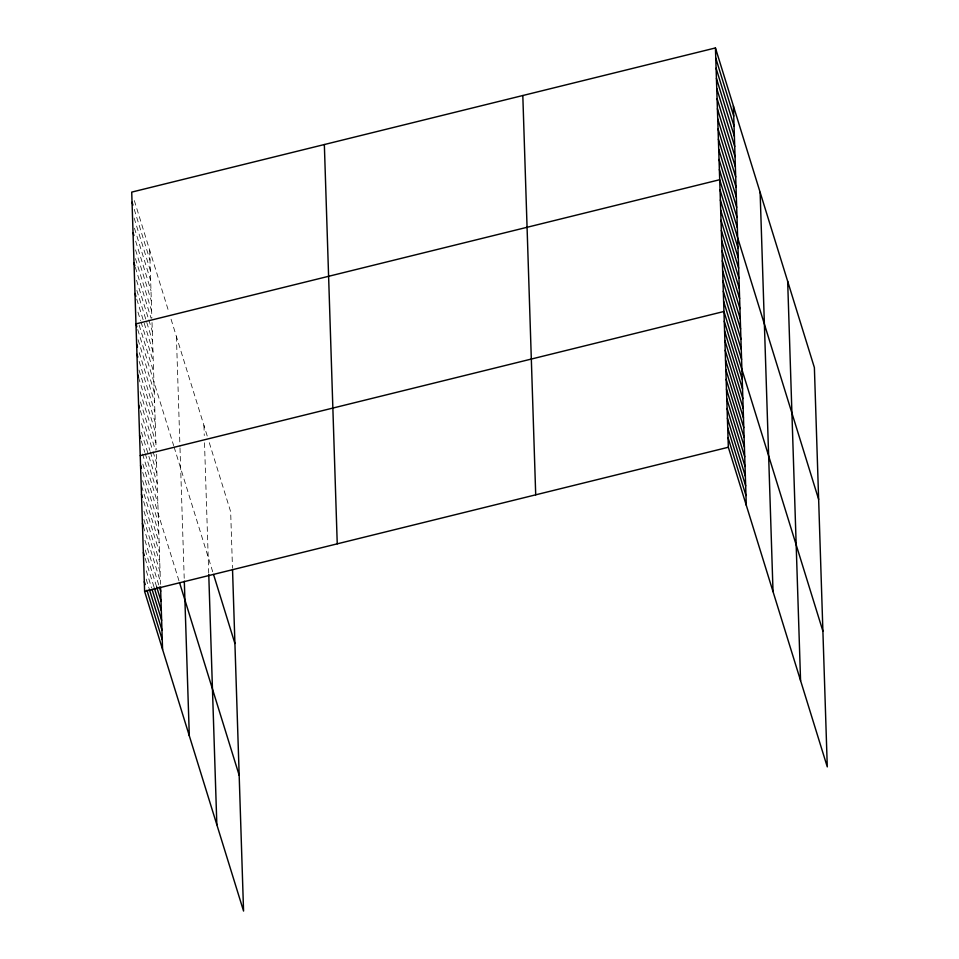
<?xml version="1.0" encoding="UTF-8"?>
<svg xmlns="http://www.w3.org/2000/svg" width="959" height="959" viewBox="0 0 959 959"><rect width="100%" height="100%" fill="white"/><g stroke="black" fill="none" stroke-linecap="round" stroke-linejoin="round"><path stroke-width="0.72" stroke-dasharray="4.79 3.6" d="M134.344 200.599L169 312.562M171.062 319.203L207.228 436.045M209.29 442.686L230.663 511.746L232.486 568.219M134.236 209.326L150.012 260.273M134.128 218.041L150.335 270.414M134.452 228.182L150.659 280.543M135.663 241.153L150.995 290.685M135.543 249.867L151.318 300.826M135.435 258.594L151.642 310.956M135.327 267.309L151.102 318.256M136.526 280.28L148.357 318.496M148.801 319.91L152.301 331.227M136.861 290.409L152.625 341.368M136.741 299.136L152.96 351.497M137.952 312.095L140.577 320.594M141.021 322.008L153.284 361.639M139.151 325.065L153.608 371.768M137.724 329.536L173.675 445.659M174.082 446.99L213.126 573.122M138.06 339.678L154.267 392.039M139.259 352.648L154.591 402.181M139.151 361.363L154.914 412.322M139.031 370.09L155.25 422.451M138.492 377.39L155.574 432.593M140.134 391.775L155.897 442.722M140.458 401.905L155.358 450.035M140.35 410.632L152.613 450.262M153.056 451.677L156.557 462.993M141.548 423.602L149.88 450.49M150.311 451.905L156.88 473.135M141.441 432.317L157.216 483.264M141.333 441.032L144.833 452.36M145.277 453.775L157.54 493.406M142.531 454.003L157.863 503.547M142.855 464.144L179.165 581.418M142.735 472.427L158.511 523.374M142.615 480.699L158.822 533.072M141.608 486.153L159.134 542.77M143.67 501.509L159.446 552.468M143.982 511.207L159.757 562.166M143.862 519.49L160.069 571.864M143.299 526.359L160.381 581.562M144.929 540.301L158.942 585.589M145.241 549.998L156.629 586.8M145.121 558.282L154.315 587.999M146.307 570.809L151.558 587.795M146.176 579.092L148.813 587.579M203.943 425.424L204.267 435.554M204.507 442.794L208.714 573.122M176.408 336.477L179.956 446.522M180.004 447.973L184.212 578.289M149.676 250.143L151.882 318.196M152.025 322.536L156.137 449.963M156.281 454.314L160.477 584.331"/><path stroke-width="1.44" d="M715.438 47.95L728.337 447.254L827.281 766.888L814.383 367.585L715.438 47.95L131.719 192.112L144.617 591.415L243.562 911.05L232.534 569.67M140.23 455.645L723.949 311.483L822.894 631.13M144.617 591.415L728.337 447.254M715.762 58.091L733.731 116.111M716.097 68.221L734.055 126.252M716.421 78.362L734.39 136.382M716.745 88.492L734.714 146.523M717.08 98.633L735.038 156.665M717.404 108.763L735.361 166.794M717.728 118.904L735.697 176.935M718.063 129.033L736.021 187.065M718.387 139.175L736.344 197.206M718.711 149.304L736.68 207.336M719.046 159.446L737.003 217.477M719.37 169.587L737.327 227.607M818.638 499.363L719.694 179.717L135.974 323.878L136.849 326.707M720.017 189.858L737.986 247.878M720.353 199.987L738.31 258.019M720.677 210.129L738.646 268.16M721 220.258L738.969 278.29M721.336 230.4L739.293 288.431M721.659 240.529L739.617 298.561M721.983 250.671L739.952 308.702M722.319 260.812L740.276 318.832M722.642 270.941L740.6 328.973M722.966 281.083L740.935 339.102M723.302 291.212L741.259 349.244M723.625 301.354L741.583 359.385M724.261 321.181L742.23 379.213M724.572 330.879L742.542 388.91M724.896 340.577L742.853 398.608M725.208 350.275L743.165 408.306M725.519 359.973L743.477 418.004M725.831 369.671L743.788 427.702M726.143 379.368L744.112 437.4M726.454 389.066L744.424 447.098M726.766 398.764L744.735 456.796M727.078 408.462L745.047 466.494M727.401 418.16L745.359 476.179M727.713 427.858L745.67 485.877M728.025 437.556L745.982 495.575M132.042 202.253L132.917 205.082M133.025 232.653L133.9 235.482M134.008 263.066L134.883 265.895M134.991 293.478L135.866 296.307M213.545 574.453L234.919 643.525M136.634 344.149L137.509 346.978M136.957 354.291L137.832 357.12M137.617 374.561L138.492 377.39M138.599 404.974L139.475 407.803M139.57 435.374L140.458 438.203M179.573 582.748L239.175 775.292M140.541 465.343L141.417 468.172M141.488 494.436L142.364 497.265M142.423 523.53L143.299 526.359M159.386 587.004L160.704 591.259M156.629 586.8L161.016 600.957M143.359 552.624L144.234 555.453M154.315 587.999L161.328 610.655M152.001 589.21L161.639 620.341M149.244 588.994L161.951 630.039M144.306 581.717L145.181 584.546M146.931 590.205L162.263 639.737M787.663 281.263L800.561 680.554M760.127 192.315L773.026 591.607M733.407 105.981L746.294 505.273M522.811 95.528L535.709 494.82M324.346 144.533L337.244 543.837M208.762 574.561L216.842 824.716M184.308 581.19L189.307 735.769M160.561 587.1L162.574 649.435"/></g></svg>
